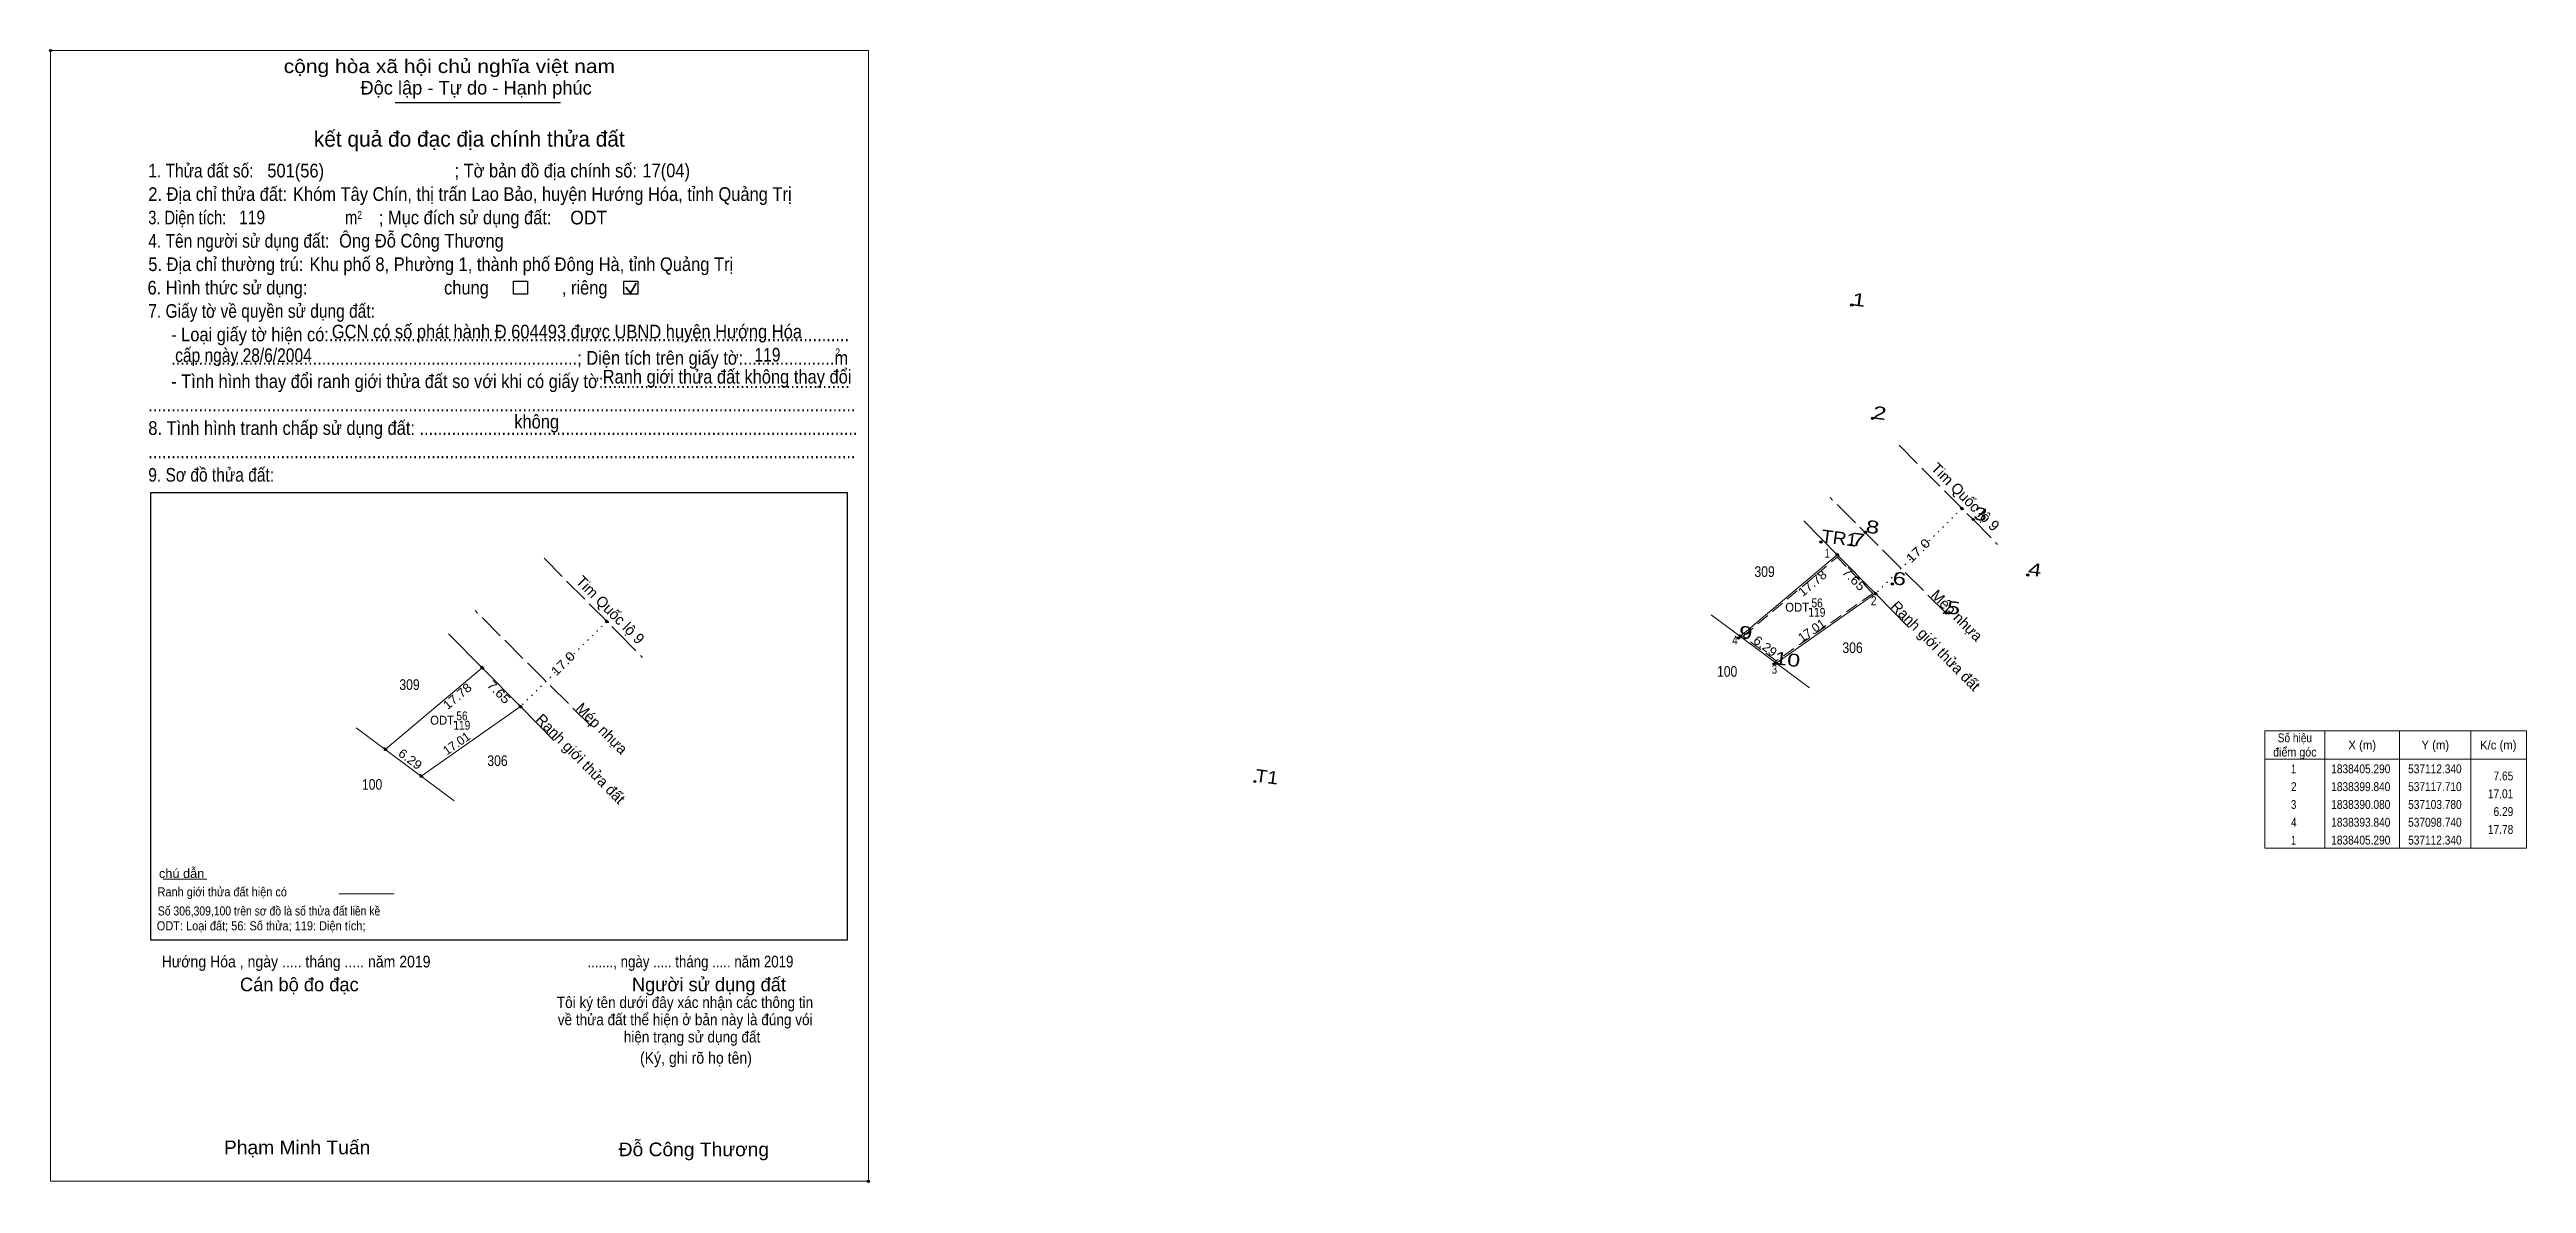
# Model space of a CAD drawing. Header units: metres. Extents: x 536861 to 537209, y 1838317 to 1838476.
import ezdxf
from ezdxf.enums import TextEntityAlignment as Align

# ---------------------------------------------------------------- set-up
doc = ezdxf.new("R2010")
doc.units = ezdxf.units.M
doc.header["$LTSCALE"] = 0.6
doc.header["$PDMODE"] = 32
doc.header["$PDSIZE"] = 0.3
for name, pattern in [('DOTTED', [1.5, 0.3, -1.2]), ('LONG_DASHED', [7.5, 6, -1.5]), ('MEDIUM_DASHED', [4.5, 3, -1.5])]:
    doc.linetypes.add(name, pattern=pattern)
for name, color, linetype, lineweight in [('1', 7, 'MEDIUM_DASHED', 13), ('10', 7, 'Continuous', 13), ('13', 7, 'DOTTED', 13), ('17', 7, 'Continuous', 13), ('2', 7, 'Continuous', 25), ('22', 7, 'LONG_DASHED', 13), ('6', 7, 'Continuous', 13), ('63', 7, 'Continuous', 13)]:
    doc.layers.add(name, color=color, linetype=linetype, lineweight=lineweight)
doc.layers.add('12', color=7, linetype='Continuous')
doc.layers.add('7', color=7, linetype='Continuous')

msp = doc.modelspace()

# ---------------------------------------------------------------- hatches: boundary and pattern name
at = {"layer": '13'}
for points in [[(537130.07, 1838411.78, 1), (537129.57, 1838411.78, 1)], [(537112.59, 1838405.29, 1), (537112.09, 1838405.29, 1)], [(537117.96, 1838399.84, 1), (537117.46, 1838399.84, 1)], [(536939.91, 1838395.92, 1), (536939.41, 1838395.92, 1)], [(537098.99, 1838393.84, 1), (537098.49, 1838393.84, 1)], [(536922.43, 1838389.43, 1), (536921.93, 1838389.43, 1)], [(537104.03, 1838390.08, 1), (537103.53, 1838390.08, 1)], [(536927.8, 1838383.98, 1), (536927.3, 1838383.98, 1)], [(536908.83, 1838377.98, 1), (536908.33, 1838377.98, 1)], [(536913.87, 1838374.22, 1), (536913.37, 1838374.22, 1)]]:
    msp.add_hatch(color=256, dxfattribs=at).paths.add_polyline_path(points)

# ---------------------------------------------------------------- linework, layer by layer
at = {"layer": '1'}
msp.add_lwpolyline([(537112.32, 1838404.95), (537117.32, 1838399.88), (537103.78, 1838390.39), (537099.14, 1838393.85)], close=True, dxfattribs=at)
at = {"layer": '10', "linetype": 'DOTTED'}
for p, q in [((537129.82, 1838411.78), (537124.45, 1838406.49)), ((537122.6, 1838404.66), (537117.71, 1838399.84)), ((536939.66, 1838395.92), (536934.29, 1838390.63)), ((536932.44, 1838388.8), (536927.55, 1838383.98))]:
    msp.add_line(p, q, dxfattribs=at)
at = {"layer": '10'}
for p, q in [((537107.64, 1838410.05), (537112.34, 1838405.29)), ((537098.74, 1838393.84), (537112.34, 1838405.29)), ((537112.34, 1838405.29), (537117.71, 1838399.84)), ((537094.67, 1838396.87), (537108.43, 1838386.61)), ((537103.78, 1838390.08), (537117.71, 1838399.84)), ((537122.39, 1838395.1), (537117.71, 1838399.84)), ((536917.48, 1838394.19), (536922.18, 1838389.43)), ((536908.58, 1838377.98), (536922.18, 1838389.43)), ((536922.18, 1838389.43), (536927.55, 1838383.98)), ((536913.62, 1838374.22), (536927.55, 1838383.98)), ((536932.23, 1838379.24), (536927.55, 1838383.98)), ((536904.51, 1838381.01), (536918.27, 1838370.75))]:
    msp.add_line(p, q, dxfattribs=at)
at = {"layer": '13'}
for p, q in [((537108.4, 1838397.76), (537110.58, 1838397.76)), ((536918.24, 1838381.9), (536920.42, 1838381.9))]:
    msp.add_line(p, q, dxfattribs=at)
for centre in [(537129.82, 1838411.78), (537112.34, 1838405.29), (537117.71, 1838399.84), (536939.66, 1838395.92), (537098.74, 1838393.84), (536922.18, 1838389.43), (537103.78, 1838390.08), (536927.55, 1838383.98), (536908.58, 1838377.98), (536913.62, 1838374.22)]:
    msp.add_circle(centre, 0.25, dxfattribs=at)
at = {"layer": '17'}
msp.add_line((536877.4, 1838359.77), (536883.55, 1838359.77), dxfattribs=at)
at = {"layer": '2'}
for p, q in [((536909.96, 1838468.79), (536933.16, 1838468.79)), ((536875.69, 1838414.06), (536973.39, 1838414.06)), ((536973.39, 1838414.06), (536973.39, 1838351.18))]:
    msp.add_line(p, q, dxfattribs=at)
at = {"layer": '2', "lineweight": 35}
for p, q in [((536942.32, 1838442.85), (536942.98, 1838442)), ((536942.98, 1838442), (536943.77, 1838443.43))]:
    msp.add_line(p, q, dxfattribs=at)
at = {"layer": '2', "lineweight": 13}
msp.add_lwpolyline([(536861.62, 1838476.07), (536976.38, 1838476.07), (536976.38, 1838317.35), (536861.62, 1838317.35)], close=True, dxfattribs=at)
at = {"layer": '2'}
for points in [[(536926.56, 1838443.7), (536928.53, 1838443.7), (536928.53, 1838441.86), (536926.56, 1838441.86)], [(536942.07, 1838443.7), (536944.04, 1838443.7), (536944.04, 1838441.86), (536942.07, 1838441.86)]]:
    msp.add_lwpolyline(points, close=True, dxfattribs=at)
msp.add_lwpolyline([(536973.39, 1838351.18), (536875.69, 1838351.18), (536875.69, 1838414.06)], dxfattribs=at)
for p in [(536861.62, 1838476.07), (536976.38, 1838317.35)]:
    msp.add_point(p, dxfattribs=at)
at = {"layer": '22'}
for p, q in [((537127.62, 1838397.08), (537111.35, 1838413.32)), ((536937.46, 1838381.22), (536921.19, 1838397.46))]:
    msp.add_line(p, q, dxfattribs=at)
for points in [[(537121.02, 1838420.66), (537131.4, 1838410.24), (537134.85, 1838406.73)], [(536930.86, 1838404.8), (536941.24, 1838394.38), (536944.69, 1838390.87)]]:
    msp.add_lwpolyline(points, dxfattribs=at)
at = {"layer": '6'}
msp.add_line((536902.06, 1838357.68), (536909.83, 1838357.68), dxfattribs=at)
at = {"layer": '63'}
for p, q in [((537180.76, 1838380.59), (537180.76, 1838364.09)), ((537191.26, 1838380.59), (537191.26, 1838364.09)), ((537201.26, 1838380.59), (537201.26, 1838364.09)), ((537172.36, 1838376.59), (537209.06, 1838376.59))]:
    msp.add_line(p, q, dxfattribs=at)
msp.add_lwpolyline([(537172.36, 1838380.59), (537209.06, 1838380.59), (537209.06, 1838364.09), (537172.36, 1838364.09)], close=True, dxfattribs=at)
at = {"layer": '7'}
for p in [(537114.37, 1838440.35), (537117.29, 1838424.45), (537110.05, 1838407.09), (537116.29, 1838408.44), (537131.42, 1838410.26), (537114.28, 1838406.68), (537120.06, 1838401.2), (537139.07, 1838402.46), (537127.65, 1838397.09), (537098.47, 1838393.61), (537103.45, 1838389.98), (537030.6, 1838373.46)]:
    msp.add_point(p, dxfattribs=at)

# ---------------------------------------------------------------- texts
at = {"layer": '12'}
for s, width, p in [('1', 1.4, (537114.34, 1838440.32)), ('2', 1.4, (537117.26, 1838424.43)), ('3', 1.4, (537131.39, 1838410.24)), ('TR1', 1.1, (537110.02, 1838407.07)), ('7', 1.4, (537114.24, 1838406.65)), ('8', 1.4, (537116.26, 1838408.42)), ('4', 1.4, (537139.04, 1838402.44)), ('6', 1.4, (537120.03, 1838401.18)), ('5', 1.4, (537127.62, 1838397.08)), ('9', 1.4, (537098.44, 1838393.59)), ('10', 1.35, (537103.43, 1838389.96)), ('T1', 1.15, (537030.58, 1838373.45))]:
    msp.add_text(s, height=1.8, rotation=352.598, dxfattribs=dict(at, width=width)).set_placement(p)
at = {"layer": '13'}
for s, rotation, p in [('Tim Quốc lộ 9', 314.89, (537129.7932, 1838412.8893)), ('Tim Quốc lộ 9', 314.89, (536939.6332, 1838397.0293)), ('Mép nhựa', 315.053, (537128.5952, 1838396.241)), ('Ranh giới thửa đất', 314.635, (537125.6162, 1838391.9819)), ('Ranh giới thửa đất', 314.635, (536935.4611, 1838376.1169)), ('Mép nhựa', 315.053, (536938.4302, 1838380.3859))]:
    msp.add_text(s, height=1.5, rotation=rotation, dxfattribs=at).set_placement(p, align=Align.CENTER)
at = {"layer": '13', "width": 1.2}
for p in [(537124.1212, 1838405.441), (536933.9562, 1838389.576)]:
    msp.add_text('17.0', height=1.25, rotation=44.595, dxfattribs=at).set_placement(p, align=Align.CENTER)
at = {"layer": '13'}
for s, height, width, p in [('309', 1.5, 0.85, (537102.145, 1838402.18)), ('ODT', 1.25, 0.95, (537106.72, 1838397.3)), ('119', 1.25, 0.85, (537109.49, 1838396.59)), ('56', 1.25, 0.85, (537109.51, 1838397.91)), ('100', 1.5, 0.85, (537096.895, 1838388.17)), ('306', 1.5, 0.85, (537114.49, 1838391.5)), ('309', 1.5, 0.85, (536911.985, 1838386.32)), ('ODT', 1.25, 0.95, (536916.56, 1838381.44)), ('56', 1.25, 0.85, (536919.35, 1838382.05)), ('119', 1.25, 0.85, (536919.33, 1838380.73)), ('306', 1.5, 0.85, (536924.33, 1838375.64)), ('100', 1.5, 0.85, (536906.735, 1838372.31))]:
    msp.add_text(s, height=height, dxfattribs=dict(at, width=width)).set_placement(p, align=Align.CENTER)
at = {"layer": '2'}
for s, height, width, p in [('cộng hòa xã hội chủ nghĩa việt nam', 1.915, 1.15, (536894.33, 1838472.92)), ('1. Thửa đất số:', 1.915, 0.85, (536875.33, 1838458.26)), ('501(56)', 1.92, 0.9, (536892.03, 1838458.26)), ('; Tờ bản đồ địa chính số:', 1.915, 0.9, (536918.3, 1838458.26)), ('17(04)', 1.92, 0.9, (536944.67, 1838458.28)), ('2. Địa chỉ thửa đất:', 1.915, 0.9, (536875.33, 1838454.97)), ('Khóm Tây Chín, thị trấn Lao Bảo, huyện Hướng Hóa, tỉnh Quảng Trị', 1.92, 0.9, (536895.63, 1838454.97)), ('3. Diện tích:', 1.915, 0.8, (536875.33, 1838451.68)), ('119', 1.92, 0.85, (536888.08, 1838451.7)), ('m', 1.915, 0.8, (536902.95, 1838451.68)), ('2', 1.094, 0.8, (536904.66, 1838452.45)), ('; Mục đích sử dụng đất:', 1.915, 0.9, (536907.69, 1838451.68)), ('ODT', 1.92, 0.95, (536934.55, 1838451.67)), ('4. Tên người sử dụng đất:', 1.915, 0.85, (536875.33, 1838448.4)), ('Ông Đỗ Công Thương', 1.92, 0.9, (536902.11, 1838448.42)), ('5. Địa chỉ thường trú:', 1.915, 0.9, (536875.33, 1838445.12)), ('Khu phố 8, Phường 1, thành phố Đông Hà, tỉnh Quảng Trị', 1.92, 0.9, (536897.95, 1838445.12)), ('6. Hình thức sử dụng:', 1.915, 0.9, (536875.22, 1838441.84)), ('chung                , riêng', 1.915, 0.9, (536916.84, 1838441.84)), ('7. Giấy tờ về quyền sử dụng đất:', 1.915, 0.85, (536875.33, 1838438.56)), ('     - Loại giấy tờ hiện có:..................................................................................................................', 1.915, 0.9, (536875.33, 1838435.27)), ('GCN có số phát hành Đ 604493 được UBND huyện Hướng Hóa ', 1.92, 0.9, (536901.08, 1838435.67)), ('     .........................................................................................; Diện tích trên giấy tờ:....................m', 1.915, 0.9, (536875.33, 1838431.98)), (' cấp ngày 28/6/2004', 1.92, 0.85, (536878.49, 1838432.35)), ('Ranh giới thửa đất không thay đổi', 1.92, 0.9, (536939.09, 1838429.33)), ('119', 1.92, 0.85, (536960.4, 1838432.42)), ('2', 1.094, 0.8, (536971.76, 1838433.18)), ('     - Tình hình thay đổi ranh giới thửa đất so với khi có giấy tờ:......................................................', 1.915, 0.9, (536875.33, 1838428.7)), ('...........................................................................................................................................................', 1.915, 0.9, (536875.33, 1838425.41)), ('không', 1.916, 0.9, (536926.69, 1838423.03)), ('8. Tình hình tranh chấp sử dụng đất: ................................................................................................', 1.915, 0.9, (536875.33, 1838422.13)), ('9. Sơ đồ thửa đất:', 1.915, 0.85, (536875.33, 1838415.56)), ('...........................................................................................................................................................', 1.915, 0.9, (536875.33, 1838418.85)), ('Hướng Hóa , ngày ..... tháng ..... năm 2019', 1.64, 0.9, (536877.21, 1838347.37)), ('......., ngày ..... tháng ..... năm 2019', 1.64, 0.85, (536936.95, 1838347.37)), ('(Ký, ghi rõ họ tên)', 1.642, 0.9, (536944.33, 1838333.85)), ('Phạm Minh Tuấn', 1.92, 1.05, (536885.95, 1838321.15)), ('Đỗ Công Thương', 1.92, 1.05, (536941.34, 1838320.87))]:
    msp.add_text(s, height=height, dxfattribs=dict(at, width=width)).set_placement(p)
for s, height, p in [('Độc lập - Tự do - Hạnh phúc', 1.915, (536905.1, 1838469.9)), ('Cán bộ đo đạc', 1.916, (536888.19, 1838344.02)), ('Người sử dụng đất', 1.915, (536943.19, 1838344.02))]:
    msp.add_text(s, height=height, dxfattribs=at).set_placement(p)
for s, height, p in [('kết quả đo đạc địa chính thửa đất', 2.189, (536920.37, 1838462.58)), ('.', 0.5474, (536976.3508, 1838317.04))]:
    msp.add_text(s, height=height, dxfattribs=at).set_placement(p, align=Align.CENTER)
at = {"layer": '2', "width": 0.9}
for s, p in [('Tôi ký tên dưới đây xác nhận các thông tin', (536950.645, 1838341.67)), ('về thửa đất thể hiện ở bản này là đúng vói', (536950.67, 1838339.26)), ('hiện trạng sử dụng đất', (536951.63, 1838336.83))]:
    msp.add_text(s, height=1.582, dxfattribs=at).set_placement(p, align=Align.CENTER)
at = {"layer": '6'}
for s, height, width, p in [('Ranh giới thửa đất hiện có ', 1.275, 0.9, (536876.63, 1838357.34)), ('chú dẫn', 1.275, 1.05, (536876.82, 1838359.92)), ('Số 306,309,100 trên sơ đồ là số thửa đất liền kề', 1.28, 0.85, (536876.67, 1838354.66)), ('ODT: Loại đất; 56: Số thửa; 119: Diện tích;', 1.28, 0.9, (536876.52, 1838352.57))]:
    msp.add_text(s, height=height, dxfattribs=dict(at, width=width)).set_placement(p)
at = {"layer": '63'}
for s, width, p in [(' 1', 0.75, (537111.27, 1838404.88)), (' 2', 0.85, (537117.85, 1838398.22)), (' 4', 0.85, (537098.38, 1838392.68)), (' 3', 0.8, (537103.9, 1838388.6)), ('17.01', 0.85, (537207.21, 1838371.12)), ('7.65', 0.85, (537207.21, 1838373.62)), ('6.29', 0.85, (537207.21, 1838368.62)), ('17.78', 0.85, (537207.21, 1838366.12))]:
    msp.add_text(s, height=1.25, dxfattribs=dict(at, width=width)).set_placement(p, align=Align.RIGHT)
for s, rotation, width, p in [('7.65', 314.576, 1.15, (537114.2405, 1838401.4387)), ('17.78', 40.094, 1.1, (537109.2525, 1838400.8223)), ('6.29', 323.276, 1.1, (537101.8713, 1838391.9675)), ('17.78', 40.094, 1.1, (536919.0925, 1838384.9623)), ('7.65', 314.576, 1.15, (536924.0805, 1838385.5787)), ('6.29', 323.276, 1.1, (536911.7113, 1838376.1075))]:
    msp.add_text(s, height=1.25, rotation=rotation, dxfattribs=dict(at, width=width)).set_placement(p, align=Align.CENTER)
for p in [(537109.1114, 1838394.1751), (536918.9464, 1838378.3116)]:
    msp.add_text('17.01', height=1.25, rotation=35.017, dxfattribs=at).set_placement(p, align=Align.CENTER)
for s, width, p in [('Số hiệu', 0.85, (537176.56, 1838378.97)), ('X (m)', 0.95, (537186.01, 1838377.97)), ('Y (m)', 0.95, (537196.265, 1838377.97)), ('K/c (m)', 0.95, (537205.105, 1838377.97)), ('điểm góc', 0.9, (537176.56, 1838376.97)), (' 1', 0.75, (537176.21, 1838374.62)), ('1838405.290', 0.85, (537185.81, 1838374.62)), ('537112.340', 0.85, (537196.21, 1838374.62)), (' 2', 0.85, (537176.215, 1838372.12)), ('1838399.840', 0.85, (537185.81, 1838372.12)), ('537117.710', 0.85, (537196.21, 1838372.12)), (' 3', 0.8, (537176.205, 1838369.62)), ('1838390.080', 0.85, (537185.81, 1838369.62)), ('537103.780', 0.85, (537196.21, 1838369.62)), (' 4', 0.85, (537176.21, 1838367.12)), (' 1', 0.75, (537176.21, 1838364.62)), ('1838393.840', 0.85, (537185.81, 1838367.12)), ('1838405.290', 0.85, (537185.81, 1838364.62)), ('537098.740', 0.85, (537196.21, 1838367.12)), ('537112.340', 0.85, (537196.21, 1838364.62))]:
    msp.add_text(s, height=1.25, dxfattribs=dict(at, width=width)).set_placement(p, align=Align.CENTER)

doc.saveas('drawing.dxf')
